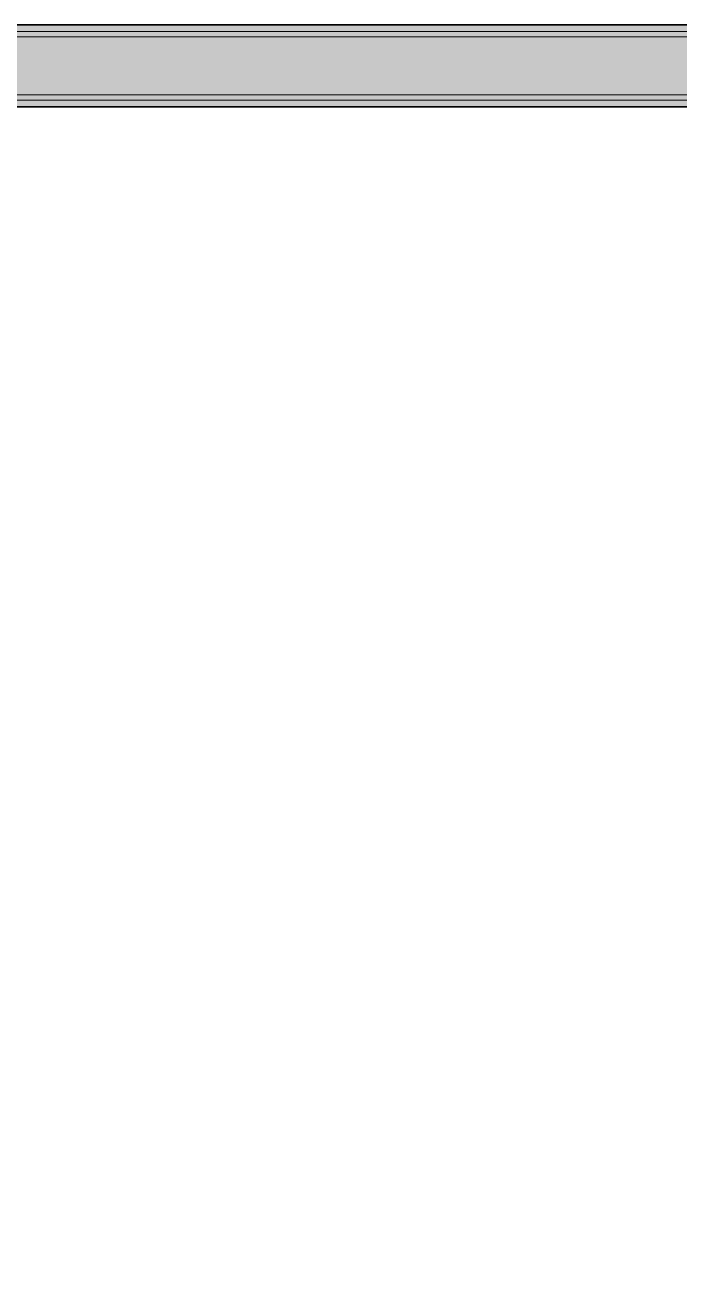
# Model space of a CAD drawing. Header units: inches. Extents: x 6 to 8416, y -388 to 6104.
# Drawn here: x 7232.4 to 7294.3, y 1389.3 to 1507.2 of the extents above; entities that cross this region are included whole.
import ezdxf

# ---------------------------------------------------------------- set-up
doc = ezdxf.new("R2010")
doc.units = ezdxf.units.IN
doc.header["$MEASUREMENT"] = 0
for name, color, linetype, lineweight in [('A-ROOM', 32, 'Continuous', 13), ('A-WALL', 113, 'Continuous', 25), ('A-WALL-PATT', 111, 'Continuous', 35), ('I-WALL', 2, 'Continuous', 25)]:
    doc.layers.add(name, color=color, linetype=linetype, lineweight=lineweight)

msp = doc.modelspace()

# ---------------------------------------------------------------- hatches: boundary and pattern name
at = {"layer": 'A-WALL-PATT'}
for points in [[(7495.29033733, 1506.56077679), (7495.29033733, 1507.18577679), (7146.66533733, 1507.18577679), (7146.66533733, 1506.56077679), (7494.79033733, 1506.56077679)], [(7488.66533733, 1500.06077679), (7488.66533733, 1500.56077679), (7146.66533733, 1500.56077679), (7146.66533733, 1500.06077679), (7480.32803685, 1500.06077679)]]:
    msp.add_hatch(color=10, dxfattribs=at).paths.add_polyline_path(points)
at = {"layer": 'A-WALL-PATT', "lineweight": 25}
msp.add_hatch(color=10, dxfattribs=at).paths.add_polyline_path([(7488.66533733, 1499.43577679), (7488.66533733, 1500.06077679), (7146.66533733, 1500.06077679), (7146.66533733, 1499.43577679), (7480.32803685, 1499.43577679)])
at = {"layer": 'I-WALL'}
for points in [[(7446.58553685, 1506.06077679), (7494.79033733, 1506.06077679), (7494.79033733, 1506.56077679), (7146.66533733, 1506.56077679), (7146.66533733, 1506.06077679), (7379.10053685, 1506.06077679)], [(7488.66533733, 1500.56077679), (7489.29033733, 1500.56077679), (7489.29033733, 1506.06077679), (7146.66533733, 1506.06077679), (7146.66533733, 1500.56077679), (7480.32803685, 1500.56077679)]]:
    msp.add_hatch(color=10, dxfattribs=at).paths.add_polyline_path(points)

# ---------------------------------------------------------------- linework, layer by layer
at = {"layer": 'A-ROOM', "lineweight": 9, "flags": 128}
msp.add_lwpolyline([(5517.16533733, 950.68577679), (5517.16533733, 1329.68577679), (5517.16533733, 1374.56077679), (5517.16533733, 1507.18577679), (5612.29033733, 1507.18577679), (6058.16533733, 1507.18577679), (6133.29033733, 1507.18577679), (6196.26633733, 1507.18577679), (6208.31433733, 1507.18577679), (6287.04033733, 1507.18577679), (6553.41533733, 1507.18577679), (6623.91533733, 1507.18577679), (6684.85253134, 1507.18577679), (6691.72814332, 1507.18577679), (6769.04033733, 1507.18577679), (6953.66533733, 1507.18577679), (7039.41533733, 1507.18577679), (7109.91533733, 1507.18577679), (7146.66533733, 1507.18577679), (7492.29033733, 1507.18577679)], dxfattribs=at)
msp.add_lwpolyline([(7295.04033733, 1274.81077679), (7295.04033733, 923.68577679), (7422.91533733, 923.68577679), (7422.91533733, 925.68577679), (7521.85253134, 925.68577679), (7521.91533733, 925.68577679), (7579.66533733, 925.68577679), (7579.66533733, 1338.43577679), (7580.16533733, 1338.43577679), (7580.16533733, 1370.93577679), (7488.66533733, 1370.93577679), (7488.66533733, 1499.43577679), (7146.66533733, 1499.43577679), (7146.66533733, 1499.93577679), (7112.91533733, 1499.93577679), (7112.91533733, 1485.68577679), (7112.91533733, 1342.68577679), (7110.91533733, 1342.68577679), (7110.91533733, 1214.81077679), (7227.54033733, 1214.81077679), (7227.54033733, 1274.81077679)], close=True, dxfattribs=at)
at = {"layer": 'A-WALL', "lineweight": 9}
for p, q in [((6902.41533733, 1506.56077679), (7586.79033733, 1506.56077679)), ((7586.29033733, 1506.06077679), (7111.66533733, 1506.06077679)), ((7489.29033733, 1500.56077679), (7111.66533733, 1500.56077679)), ((7488.66533733, 1500.06077679), (7146.66533733, 1500.06077679))]:
    msp.add_line(p, q, dxfattribs=at)
at = {"layer": 'I-WALL', "lineweight": 35}
for p, q in [((7587.41533733, 1507.18577679), (7037.04033733, 1507.18577679)), ((7146.66533733, 1499.43577679), (7488.66533733, 1499.43577679))]:
    msp.add_line(p, q, dxfattribs=at)

doc.saveas('drawing.dxf')
